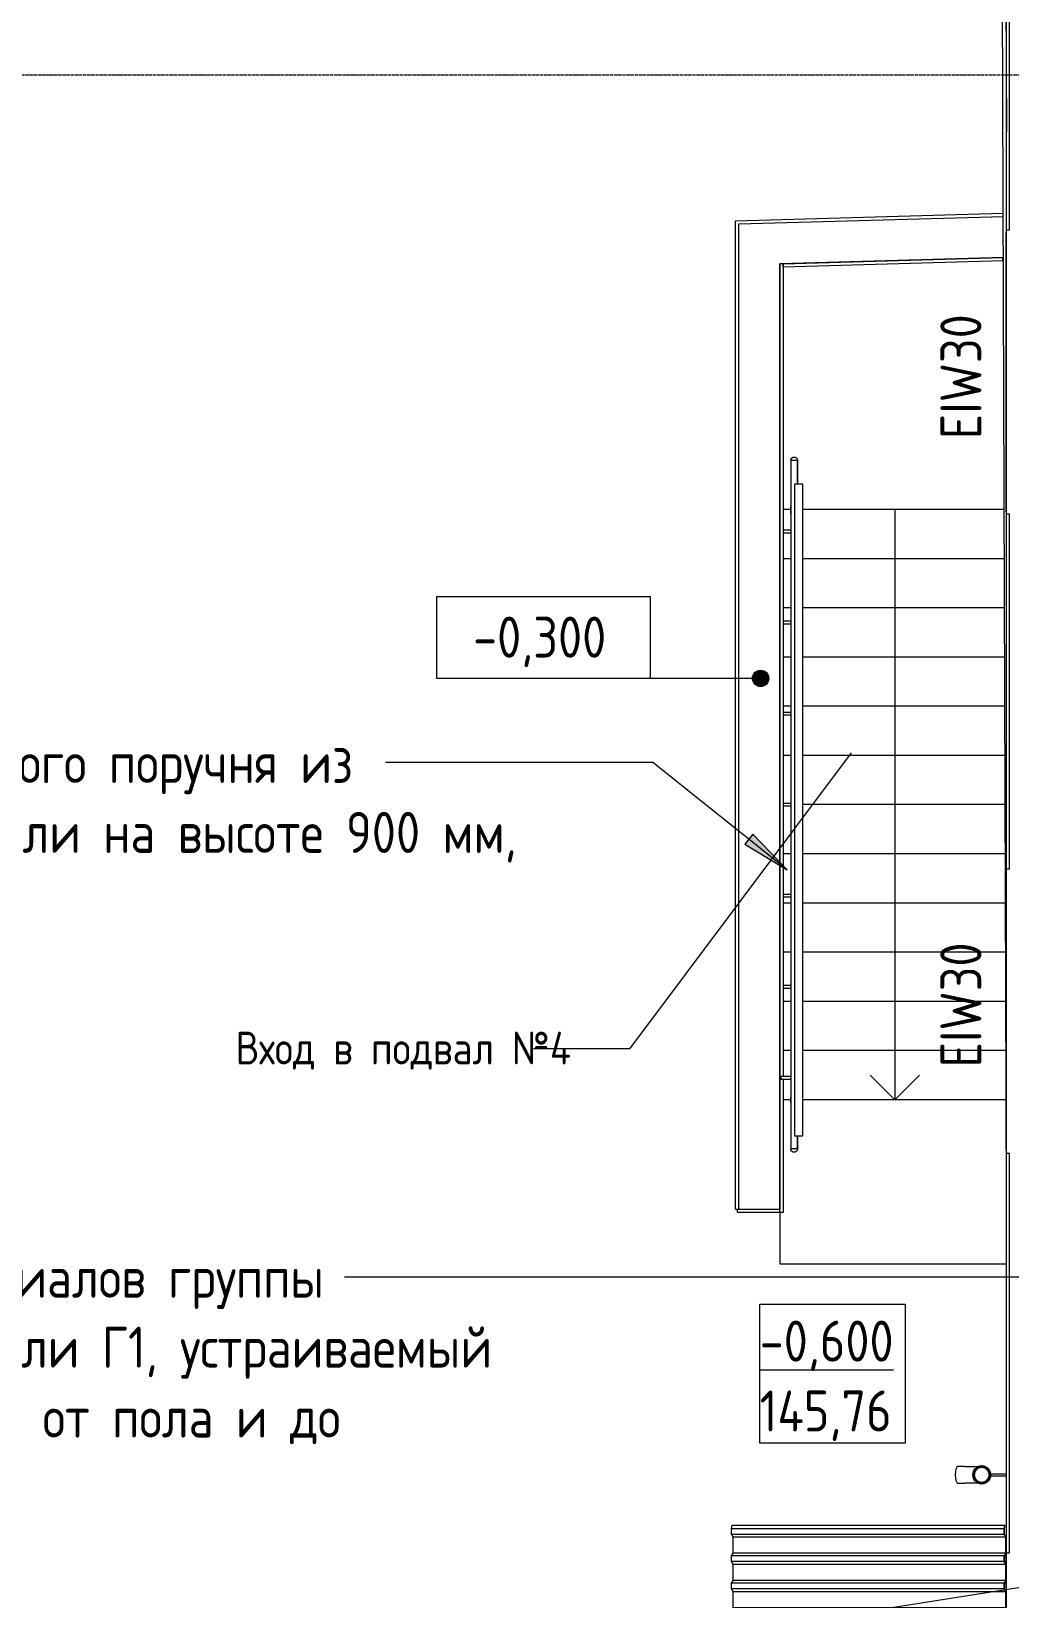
# Model space of a CAD drawing. Header units: millimetres. Extents: x -11345 to 411485, y -9810 to 73012.
# Drawn here: x 71372 to 77336, y 27250 to 36809 of the extents above; entities that cross this region are included whole.
import ezdxf

# ---------------------------------------------------------------- set-up
doc = ezdxf.new("R2010")
doc.units = ezdxf.units.MM
doc.linetypes.add('ADSK_Линия сетки', pattern=[25, 20, -2.5, 0, -2.5])
for name, color, linetype, lineweight in [('Аннотация', 7, 'Continuous', 18), ('Лестницы', 7, 'Continuous', 9), ('Обобщенные модели', 7, 'Continuous', 18), ('Ограждение', 7, 'Continuous', 9), ('Оси', 253, 'Continuous', 9), ('Отметки', 7, 'Continuous', 9), ('Перекрытие', 7, 'Continuous', 9), ('Стены внутренние', 7, 'Continuous', 18), ('Стены наружные', 7, 'Continuous', 18), ('Стены отделка', 7, 'Continuous', 30), ('Стены штриховка', 7, 'Continuous', 9), ('Стрелки вверх', 7, 'Continuous', 18)]:
    doc.layers.add(name, color=color, linetype=linetype, lineweight=lineweight)
doc.layers.add('Линии', color=7, linetype='Continuous', lineweight=9, true_color=0x00a600)
doc.styles.add('GOST Common_2', font='GOST_Common.ttf', dxfattribs={"width": 0.9, "height": 250})
doc.styles.add('GOST Common_3', font='GOST_Common.ttf', dxfattribs={"width": 0.9, "height": 250})
doc.styles.add('GOST Common_6', font='GOST_Common.ttf', dxfattribs={"width": 0.9, "height": 200})

# ---------------------------------------------------------------- blocks, each defined once
blk = doc.blocks.new('Водосток - Тип 1 _карниз больше 490мм_-5178134-План 1-го этажа')
at = {"layer": 'Обобщенные модели'}
for p, q in [((75, 306.2), (75, 263.6)), ((175, 263.6), (175, 306.2)), ((120, 109.1), (120, 10)), ((130, 10), (130, 109.1))]:
    blk.add_line(p, q, dxfattribs=at)
at = {"layer": 'Обобщенные модели', "flags": 128}
for points in [[(75, 173), (75, 174.3), (75, 177), (75, 179.8), (75, 182.9), (75, 186.2), (75, 189.7), (75, 193.4), (75, 197.2), (75, 201.3), (75, 205.5), (75, 209.9), (75, 214.4), (75, 219.1), (75, 224), (75, 229), (75, 234.1), (75, 239.3), (75, 244.6), (75, 250.1), (75, 255.6), (75, 261.3), (75, 263.6)], [(175, 263.6), (175, 258), (175, 252.4), (175, 246.9), (175, 241.5), (175, 236.2), (175, 231.1), (175, 226), (175, 221.1), (175, 216.4), (175, 211.8), (175, 207.3), (175, 203), (175, 198.9), (175, 194.9), (175, 191.2), (175, 187.6), (175, 184.3), (175, 181.1), (175, 178.1), (175, 175.4), (175, 173)]]:
    blk.add_lwpolyline(points, dxfattribs=at)
at = {"layer": 'Обобщенные модели'}
for start, end in [(90, 270), (270, 90)]:
    blk.add_arc((125, 160), 52, start, end, dxfattribs=at)
at = {"layer": 'Обобщенные модели', "lineweight": 40}
for start, end in [(90, 270), (270, 90)]:
    blk.add_arc((125, 160), 50, start, end, dxfattribs=at)
at = {"layer": 'Обобщенные модели'}
for start_param, end_param in [(4.712389, 6.283185), (3.141593, 4.712389)]:
    blk.add_ellipse((125, 306.2), major_axis=(-50, 0), ratio=0.309017, start_param=start_param, end_param=end_param, dxfattribs=at)
blk = doc.blocks.new('Roof Cladding - 833x50mm-3052852-План 1-го этажа')
at = {"layer": 'Обобщенные модели'}
for p, q in [((43585.6, 27677.1), (43589.8, 27697.1)), ((43585.6, 27642.1), (43585.6, 27677.1)), ((43585.6, 27677.1), (45248.5, 27677.1)), ((43595.7, 27625.1), (43585.6, 27642.1)), ((43585.6, 27642.1), (45248.5, 27642.1)), ((43589.8, 27697.1), (45252.6, 27697.1)), ((45252.6, 27697.1), (45248.5, 27677.1)), ((45248.5, 27677.1), (45248.5, 27642.1)), ((45248.5, 27642.1), (45258.5, 27625.1)), ((45248.8, 27676.5), (45252.8, 27696.1)), ((45248.8, 27643.2), (45248.8, 27676.5)), ((45258.8, 27626.2), (45248.8, 27643.2)), ((45252.8, 27696.1), (45252.6, 27697.1)), ((43595.7, 27527.4), (43595.7, 27625.1)), ((45258.5, 27625.1), (43595.7, 27625.1)), ((45258.5, 27625.1), (45258.5, 27527.4)), ((45258.8, 27526.4), (45258.8, 27626.2)), ((43585.6, 27510.4), (43595.7, 27527.4)), ((43585.6, 27475.4), (43585.6, 27510.4)), ((45248.5, 27510.4), (43585.6, 27510.4)), ((43595.7, 27458.4), (43585.6, 27475.4)), ((45248.5, 27475.4), (43585.6, 27475.4)), ((45258.5, 27527.4), (43595.7, 27527.4)), ((43595.7, 27360.7), (43595.7, 27458.4)), ((45258.5, 27458.4), (43595.7, 27458.4)), ((45258.5, 27527.4), (45248.5, 27510.4)), ((45248.5, 27510.4), (45248.5, 27475.4)), ((45248.5, 27475.4), (45258.5, 27458.4)), ((45248.8, 27509.4), (45258.8, 27526.4)), ((45248.8, 27476.5), (45248.8, 27509.4)), ((45258.8, 27459.5), (45248.8, 27476.5)), ((45258.5, 27458.4), (45258.5, 27360.7)), ((45258.8, 27359.7), (45258.8, 27459.5)), ((43585.6, 27343.7), (43595.7, 27360.7)), ((43585.6, 27308.7), (43585.6, 27343.7)), ((45248.5, 27343.7), (43585.6, 27343.7)), ((45258.5, 27360.7), (43595.7, 27360.7)), ((45258.5, 27360.7), (45248.5, 27343.7)), ((45248.5, 27343.7), (45248.5, 27308.7)), ((45248.8, 27342.7), (45258.8, 27359.7)), ((45248.8, 27309.8), (45248.8, 27342.7)), ((43595.7, 27291.7), (43585.6, 27308.7)), ((45248.5, 27308.7), (43585.6, 27308.7)), ((43595.7, 27194), (43595.7, 27291.7)), ((45258.5, 27291.7), (43595.7, 27291.7)), ((45248.5, 27308.7), (45258.5, 27291.7)), ((45258.8, 27292.8), (45248.8, 27309.8)), ((45258.5, 27291.7), (45258.5, 27194)), ((45258.8, 27193), (45258.8, 27292.8)), ((43585.6, 27177), (43595.7, 27194)), ((43585.6, 27142), (43585.6, 27177)), ((45248.5, 27177), (43585.6, 27177)), ((45258.5, 27194), (43595.7, 27194)), ((45258.5, 27194), (45248.5, 27177)), ((45248.5, 27177), (45248.5, 27142)), ((45248.8, 27176), (45258.8, 27193)), ((45248.8, 27143.1), (45248.8, 27176)), ((43595.7, 27125), (43585.6, 27142)), ((45248.5, 27142), (43585.6, 27142)), ((43595.7, 27027.3), (43595.7, 27125)), ((45258.5, 27125), (43595.7, 27125)), ((45248.5, 27142), (45258.5, 27125)), ((45258.8, 27126.1), (45248.8, 27143.1)), ((45258.5, 27125), (45258.5, 27027.3)), ((45258.8, 27026.3), (45258.8, 27126.1)), ((43585.6, 27010.3), (43595.7, 27027.3)), ((43585.6, 26975.3), (43585.6, 27010.3)), ((45248.5, 27010.3), (43585.6, 27010.3)), ((43595.7, 26958.3), (43585.6, 26975.3)), ((45248.5, 26975.3), (43585.6, 26975.3)), ((45258.5, 27027.3), (43595.7, 27027.3)), ((45258.5, 27027.3), (45248.5, 27010.3)), ((45248.5, 27010.3), (45248.5, 26975.3)), ((45248.5, 26975.3), (45258.5, 26958.3)), ((45248.8, 27009.3), (45258.8, 27026.3)), ((45248.8, 26976.4), (45248.8, 27009.3)), ((45258.8, 26959.4), (45248.8, 26976.4)), ((45258.8, 26859.6), (45258.8, 26959.4)), ((43595.7, 26860.6), (43595.7, 26958.3)), ((45258.5, 26958.3), (43595.7, 26958.3)), ((45258.5, 26958.3), (45258.5, 26860.6)), ((43585.6, 26843.6), (43587.7, 26847.1)), ((43585.6, 26808.6), (43585.6, 26843.6)), ((45248.5, 26843.6), (43585.6, 26843.6)), ((45248.5, 26808.6), (43585.6, 26808.6)), ((43593.6, 26857.1), (43595.7, 26860.6)), ((45258.5, 26860.6), (43595.7, 26860.6)), ((45250.4, 26846.9), (45248.5, 26843.6)), ((45248.5, 26843.6), (45248.5, 26808.6)), ((45248.5, 26808.6), (45248.8, 26808.6)), ((45248.8, 26842.6), (45258.8, 26859.6)), ((45248.8, 26808.6), (45248.8, 26842.6)), ((45258.5, 26860.6), (45250.5, 26847.1))]:
    blk.add_line(p, q, dxfattribs=at)
blk = doc.blocks.new('Тип перил - Перила_Внутренний_-6957739-План 1-го этажа')
at = {"layer": 'Ограждение'}
for p, q in [((43947.7, 34192.5), (43947.7, 33909.5)), ((43970, 34192.5), (43965.4, 34192.5)), ((43987.7, 34047.1), (43987.7, 34192.5)), ((43947.7, 33866.9), (43947.7, 30293.8)), ((43947.7, 30275.6), (43947.7, 29992.5)), ((43987.7, 29992.5), (43987.7, 30072.5)), ((43965.4, 29992.5), (43970, 29992.5))]:
    blk.add_line(p, q, dxfattribs=at)
at = {"layer": 'Ограждение', "flags": 128}
for points in [[(43947.7, 33866.9), (43947.7, 33869.1), (43947.7, 33871.5), (43947.7, 33873.8), (43947.7, 33876.3), (43947.7, 33878.8), (43947.7, 33881.3), (43947.7, 33883.9), (43947.7, 33886.5), (43947.7, 33889.2), (43947.7, 33891.9), (43947.7, 33894.6), (43947.7, 33897.4), (43947.7, 33900.1), (43947.7, 33902.9), (43947.7, 33905.7), (43947.7, 33908.5), (43947.7, 33909.5)], [(43947.7, 30293.8), (43947.7, 30292.8), (43947.7, 30291.9), (43947.7, 30290.8), (43947.7, 30289.8), (43947.7, 30288.7), (43947.7, 30287.6), (43947.7, 30286.5), (43947.7, 30285.4), (43947.7, 30284.3), (43947.7, 30283.1), (43947.7, 30281.9), (43947.7, 30280.8), (43947.7, 30279.6), (43947.7, 30278.4), (43947.7, 30277.2), (43947.7, 30276), (43947.7, 30275.6)]]:
    blk.add_lwpolyline(points, dxfattribs=at)
blk = doc.blocks.new('Тип перил - D40-V96-План 1-го этажа')
at = {"layer": 'Ограждение', "flags": 128}
for points in [[(0, 20), (0.8, 20), (1.6, 19.9), (2.4, 19.9), (3.2, 19.7), (4, 19.6), (4.8, 19.4), (5.5, 19.2), (6.3, 19), (7, 18.7), (7.8, 18.4), (8.5, 18.1), (9.2, 17.7), (9.9, 17.4), (10.6, 16.9), (11.3, 16.5), (11.9, 16), (12.6, 15.6), (13.2, 15), (13.8, 14.5), (14.3, 13.9), (14.9, 13.3), (15.4, 12.7), (15.9, 12.1), (16.4, 11.5), (16.8, 10.8), (17.2, 10.1), (17.6, 9.4), (18, 8.7), (18.3, 8), (18.6, 7.2), (18.9, 6.5), (19.2, 5.7), (19.4, 5), (19.6, 4.2), (19.7, 3.4), (19.8, 2.6), (19.9, 1.8), (20, 1), (20, 0.2), (20, 0)], [(20, 0), (20, -0.8), (19.9, -1.6), (19.9, -2.4), (19.7, -3.2), (19.6, -4), (19.4, -4.8), (19.2, -5.5), (19, -6.3), (18.7, -7), (18.4, -7.8), (18.1, -8.5), (17.7, -9.2), (17.4, -9.9), (16.9, -10.6), (16.5, -11.3), (16, -11.9), (15.6, -12.6), (15, -13.2), (14.5, -13.8), (13.9, -14.3), (13.3, -14.9), (12.7, -15.4), (12.1, -15.9), (11.5, -16.4), (10.8, -16.8), (10.1, -17.2), (9.4, -17.6), (8.7, -18), (8, -18.3), (7.2, -18.6), (6.5, -18.9), (5.7, -19.2), (5, -19.4), (4.2, -19.6), (3.4, -19.7), (2.6, -19.8), (1.8, -19.9), (1, -20), (0.2, -20), (0, -20)]]:
    blk.add_lwpolyline(points, dxfattribs=at)
blk = doc.blocks.new('Тип перил - D40-V97-План 1-го этажа')
at = {"layer": 'Ограждение', "flags": 128}
for points in [[(0, 20), (0.8, 20), (1.6, 19.9), (2.4, 19.9), (3.2, 19.7), (4, 19.6), (4.8, 19.4), (5.5, 19.2), (6.3, 19), (7, 18.7), (7.8, 18.4), (8.5, 18.1), (9.2, 17.7), (9.9, 17.4), (10.6, 16.9), (11.3, 16.5), (11.9, 16), (12.6, 15.6), (13.2, 15), (13.8, 14.5), (14.3, 13.9), (14.9, 13.3), (15.4, 12.7), (15.9, 12.1), (16.4, 11.5), (16.8, 10.8), (17.2, 10.1), (17.6, 9.4), (18, 8.7), (18.3, 8), (18.6, 7.2), (18.9, 6.5), (19.2, 5.7), (19.4, 5), (19.6, 4.2), (19.7, 3.4), (19.8, 2.6), (19.9, 1.8), (20, 1), (20, 0.2), (20, 0)], [(20, 0), (20, -0.8), (19.9, -1.6), (19.9, -2.4), (19.7, -3.2), (19.6, -4), (19.4, -4.8), (19.2, -5.5), (19, -6.3), (18.7, -7), (18.4, -7.8), (18.1, -8.5), (17.7, -9.2), (17.4, -9.9), (16.9, -10.6), (16.5, -11.3), (16, -11.9), (15.6, -12.6), (15, -13.2), (14.5, -13.8), (13.9, -14.3), (13.3, -14.9), (12.7, -15.4), (12.1, -15.9), (11.5, -16.4), (10.8, -16.8), (10.1, -17.2), (9.4, -17.6), (8.7, -18), (8, -18.3), (7.2, -18.6), (6.5, -18.9), (5.7, -19.2), (5, -19.4), (4.2, -19.6), (3.4, -19.7), (2.6, -19.8), (1.8, -19.9), (1, -20), (0.2, -20), (0, -20)]]:
    blk.add_lwpolyline(points, dxfattribs=at)
blk = doc.blocks.new('Тип перил - Перила_Внутренний_-V98-План 1-го этажа')
at = {"layer": 'Ограждение'}
for p, q in [((43987.7, 34192.5), (43947.7, 34192.5)), ((43947.7, 34192.5), (43947.7, 33909.5)), ((43987.7, 34192.5), (43987.7, 34047.1)), ((43947.7, 33909.5), (43947.7, 33879.1)), ((43947.7, 33879.1), (43947.7, 30306)), ((43947.7, 30275.6), (43947.7, 30306)), ((43947.7, 30275.6), (43947.7, 29992.5)), ((43987.7, 30072.5), (43987.7, 29992.5)), ((43987.7, 29992.5), (43947.7, 29992.5))]:
    blk.add_line(p, q, dxfattribs=at)
blk = doc.blocks.new('ADSK_Ограждение_Опоры_Г_образная - D15 высота60 консоль80-V99-План 1-го этажа')
at = {"layer": 'Ограждение'}
for p, q in [((-7.5, 66.9), (-7.5, 20)), ((7.5, 20), (7.5, 66.9))]:
    blk.add_line(p, q, dxfattribs=at)
blk = doc.blocks.new('ADSK_Ограждение_Опоры_Г_образная - D15 высота60 консоль80-V89-План 1-го этажа')
at = {"layer": 'Ограждение'}
for p, q in [((-7.5, 80), (-7.5, 20)), ((0, 80), (-7.5, 80)), ((7.5, 80), (0, 80)), ((7.5, 20), (7.5, 80))]:
    blk.add_line(p, q, dxfattribs=at)
blk = doc.blocks.new('Высотные отметки - Рамка-12095-План 1-го этажа')
at = {"layer": 'Аннотация', "lineweight": 20}
for p, q in [((-6.5, 0), (-6.5, 5)), ((-6.5, 5), (6.5, 5)), ((6.5, 5), (6.5, 0)), ((6.5, 0), (-6.5, 0))]:
    blk.add_line(p, q, dxfattribs=at)
blk = doc.blocks.new('оси')
at = {"layer": 'Оси', "linetype": 'ADSK_Линия сетки'}
blk.add_line((-5146.135, 38700), (62505.288, 38700), dxfattribs=at)

msp = doc.modelspace()

# ---------------------------------------------------------------- hatches: boundary and pattern name
at = {"layer": 'Аннотация', "lineweight": 9}
msp.add_hatch(color=256, dxfattribs=at).paths.add_polyline_path([(75979.8427, 31695.59811), (75769.93966, 31913.54451), (75720.68326, 31851.79126)])
at = {"layer": 'Отметки'}
h = msp.add_hatch(color=256, dxfattribs=at)
edge = h.paths.add_edge_path()
edge.add_arc((75817.61296, 32862.56952), 50, 0, 360)

# ---------------------------------------------------------------- linework, layer by layer
at = {"layer": 'Аннотация', "lineweight": 9}
for p, q in [((76369.53349, 32409.43398), (75017.82045, 30603.70337)), ((74466.89224, 32349.29251), (73529.63937, 32349.29251)), ((75160.29951, 32349.29251), (74466.89224, 32349.29251)), ((75979.8427, 31695.59811), (75160.29951, 32349.29251)), ((75769.93966, 31913.54451), (75720.68326, 31851.79126)), ((75720.68326, 31851.79126), (75979.8427, 31695.59811)), ((75979.8427, 31695.59811), (75769.93966, 31913.54451)), ((74617.43295, 30603.70337), (74432.55672, 30603.70337)), ((75017.82045, 30603.70337), (74617.43295, 30603.70337)), ((74517.00421, 29209.55876), (73280.92122, 29209.55876)), ((81753.43857, 29209.55876), (74517.00421, 29209.55876)), ((83226.37931, 28232.91692), (74378.05456, 26842.16785))]:
    msp.add_line(p, q, dxfattribs=at)
at = {"layer": 'Аннотация', "lineweight": 9, "flags": 128}
msp.add_lwpolyline([(75812.26801, 29045.99498), (76699.66801, 29045.99498), (76699.66801, 28198.99498), (75812.26801, 28198.99498)], close=True, dxfattribs=at)
at = {"layer": 'Лестницы'}
for p, q in [((76001.5714, 33892.52494), (75954.64104, 33892.52494)), ((76001.5714, 33892.52494), (75954.64104, 33892.52494)), ((77302.85161, 33892.52494), (76074.64104, 33892.52494)), ((77302.85161, 33892.52494), (76074.64104, 33892.52494)), ((76001.5714, 33592.52494), (75954.64104, 33592.52494)), ((76001.5714, 33592.52494), (75954.64104, 33592.52494)), ((77303.78068, 33592.52494), (76074.64104, 33592.52494)), ((77303.78068, 33592.52494), (76074.64104, 33592.52494)), ((76001.5714, 33292.52494), (75954.64104, 33292.52494)), ((76001.5714, 33292.52494), (75954.64104, 33292.52494)), ((77304.70974, 33292.52494), (76074.64104, 33292.52494)), ((77304.70974, 33292.52494), (76074.64104, 33292.52494)), ((76001.5714, 32992.52494), (75954.64104, 32992.52494)), ((76001.5714, 32992.52494), (75954.64104, 32992.52494)), ((77305.63881, 32992.52494), (76074.64104, 32992.52494)), ((77305.63881, 32992.52494), (76074.64104, 32992.52494)), ((76001.5714, 32692.52494), (75954.64104, 32692.52494)), ((76001.5714, 32692.52494), (75954.64104, 32692.52494)), ((77306.56788, 32692.52494), (76074.64104, 32692.52494)), ((77306.56788, 32692.52494), (76074.64104, 32692.52494)), ((76001.5714, 32392.52494), (75954.64104, 32392.52494)), ((76001.5714, 32392.52494), (75954.64104, 32392.52494)), ((77307.49695, 32392.52494), (76074.64104, 32392.52494)), ((77307.49695, 32392.52494), (76074.64104, 32392.52494)), ((77308.42602, 32092.52494), (76074.64104, 32092.52494)), ((77308.42602, 32092.52494), (76074.64104, 32092.52494)), ((76001.5714, 31792.52494), (75954.64104, 31792.52494)), ((76001.5714, 31792.52494), (75954.64104, 31792.52494)), ((77309.35508, 31792.52494), (76074.64104, 31792.52494)), ((77309.35508, 31792.52494), (76074.64104, 31792.52494)), ((76001.5714, 31492.52494), (75954.64104, 31492.52494)), ((76001.5714, 31492.52494), (75954.64104, 31492.52494)), ((77310.28415, 31492.52494), (76074.64104, 31492.52494)), ((77310.28415, 31492.52494), (76074.64104, 31492.52494)), ((76001.5714, 31192.52494), (75954.64104, 31192.52494)), ((76001.5714, 31192.52494), (75954.64104, 31192.52494)), ((77311.21322, 31192.52494), (76074.64104, 31192.52494)), ((77311.21322, 31192.52494), (76074.64104, 31192.52494)), ((76001.5714, 30892.52494), (75954.64104, 30892.52494)), ((76001.5714, 30892.52494), (75954.64104, 30892.52494)), ((77312.14229, 30892.52494), (76074.64104, 30892.52494)), ((77312.14229, 30892.52494), (76074.64104, 30892.52494)), ((76001.5714, 30592.52494), (75954.64104, 30592.52494)), ((76001.5714, 30592.52494), (75954.64104, 30592.52494)), ((77313.07136, 30592.52494), (76074.64104, 30592.52494)), ((77313.07136, 30592.52494), (76074.64104, 30592.52494)), ((76002.13188, 30292.52494), (75954.64104, 30292.52494)), ((77314.00042, 30292.52494), (76074.64104, 30292.52494))]:
    msp.add_line(p, q, dxfattribs=at)
at = {"layer": 'Линии', "color": 7, "lineweight": 18}
for p, q in [((76074.64104, 34047.05296), (76024.64104, 34047.05296)), ((76024.64104, 34047.05296), (76024.64104, 30072.52494)), ((76074.64104, 30072.52494), (76074.64104, 34047.05296)), ((76024.64104, 30072.52494), (76074.64104, 30072.52494))]:
    msp.add_line(p, q, dxfattribs=at)
at = {"layer": 'Отметки', "lineweight": 20}
for p, q in [((74658.29565, 32862.56952), (74493.55056, 32862.56952)), ((75817.61296, 32862.56952), (74658.29565, 32862.56952))]:
    msp.add_line(p, q, dxfattribs=at)
at = {"layer": 'Отметки'}
msp.add_circle((75817.61296, 32862.56952), 50, dxfattribs=at)
at = {"layer": 'Перекрытие'}
for p, q in [((76002.13188, 30292.52494), (75954.64104, 30292.52494)), ((77314.00042, 30292.52494), (76074.64104, 30292.52494)), ((75934.64104, 29604.29316), (75934.64104, 29292.52494)), ((75934.64104, 29292.52494), (77315.7179, 29292.52494))]:
    msp.add_line(p, q, dxfattribs=at)
at = {"layer": 'Стены внутренние'}
for p, q in [((75684.64104, 35634.57673), (77297.31297, 35680.97435)), ((75684.64104, 29624.29316), (75684.64104, 35634.57673)), ((77298.08745, 35430.89318), (75934.64104, 35391.66594)), ((75934.64104, 35391.66594), (75934.64104, 29624.29316)), ((77302.62741, 27479.29054), (77315.7179, 27478.71813))]:
    msp.add_line(p, q, dxfattribs=at)
at = {"layer": 'Стены наружные'}
for p, q in [((77315.7179, 29737.94309), (77287.51432, 38845)), ((77307.51442, 38845), (77315.7179, 36196.05975)), ((77315.7179, 36196.05975), (77315.7179, 36196.05975)), ((75664.06586, 35653.99304), (77297.25101, 35700.98084)), ((75664.64104, 35634.00132), (75664.06586, 35653.99304)), ((75664.64104, 29624.29316), (75664.64104, 35634.00132)), ((77314.7179, 35583.81261), (77315.7179, 35583.81261)), ((77314.7179, 33878.81261), (77314.7179, 35583.81261)), ((77315.7179, 33863.81261), (77315.7179, 35598.81261)), ((75934.64104, 29604.29316), (75934.64104, 35391.66594)), ((75954.64104, 35391.66594), (75934.64104, 35391.66594)), ((75954.64104, 35391.66594), (77294.08679, 35430.20267)), ((75954.64104, 35391.66594), (75954.64104, 30433.33827)), ((75955.21621, 35371.67422), (75954.64104, 35391.66594)), ((77294.66197, 35410.21094), (75955.21621, 35371.67422)), ((77294.66197, 35410.21094), (77294.08679, 35430.20267)), ((77314.7179, 33878.81261), (77315.7179, 33878.81261)), ((77314.7179, 31690.29331), (77315.7179, 31690.29331)), ((77314.7179, 29989.55296), (77314.7179, 31690.29331)), ((77315.7179, 29965.29331), (77315.7179, 31700.29331)), ((75954.64104, 30418.84939), (75954.64104, 29604.29316)), ((77315.7179, 29989.55296), (77314.7179, 29989.55296)), ((75664.64104, 29624.29316), (75934.64104, 29624.29316)), ((75674.64104, 29624.29316), (75674.64104, 29604.29316)), ((75954.64104, 29604.29316), (75674.64104, 29604.29316)), ((77302.31554, 27499.32329), (77315.7179, 27498.73724)), ((77314.7179, 27529.17031), (77315.7179, 27529.17031)), ((77314.7179, 25799.17031), (77314.7179, 27529.17031)), ((77315.7179, 25799.17031), (77315.7179, 27529.17031))]:
    msp.add_line(p, q, dxfattribs=at)
at = {"layer": 'Стены отделка', "lineweight": 9}
for p, q in [((77314.7179, 38845), (77314.7179, 35583.81261)), ((77315.7179, 35598.81261), (77315.7179, 38845)), ((77315.7179, 35598.81261), (77335.7179, 35598.81261)), ((77314.7179, 33878.81261), (77314.7179, 31690.29331)), ((77335.7179, 33863.81261), (77315.7179, 33863.81261)), ((77315.7179, 31700.29331), (77315.7179, 33863.81261)), ((77315.7179, 31700.29331), (77335.7179, 31700.29331)), ((77314.7179, 29989.55296), (77314.7179, 27529.17031)), ((77335.7179, 29965.29331), (77315.7179, 29965.29331)), ((77315.7179, 27529.17031), (77315.7179, 29965.29331)), ((77335.7179, 29844.93105), (77335.7179, 29965.29331)), ((77315.7179, 27529.17031), (77335.7179, 27529.17031)), ((77335.7179, 27529.17031), (77335.7179, 27530.17031))]:
    msp.add_line(p, q, dxfattribs=at)
at = {"layer": 'Стены штриховка'}
for p, q in [((77335.7179, 35598.81261), (77335.7179, 38845)), ((77335.7179, 31700.29331), (77335.7179, 33863.81261)), ((77335.7179, 27530.17031), (77335.7179, 29844.93105))]:
    msp.add_line(p, q, dxfattribs=at)
at = {"layer": 'Стрелки вверх'}
for p, q in [((76635.17947, 33892.52494), (76635.17947, 33592.52494)), ((76635.17947, 33592.52494), (76635.17947, 33292.52494)), ((76635.17947, 33292.52494), (76635.17947, 32992.52494)), ((76635.17947, 32992.52494), (76635.17947, 32692.52494)), ((76635.17947, 32692.52494), (76635.17947, 32392.52494)), ((76635.17947, 32392.52494), (76635.17947, 32092.52494)), ((76635.17947, 32092.52494), (76635.17947, 31792.52494)), ((76635.17947, 31792.52494), (76635.17947, 31492.52494)), ((76635.17947, 31492.52494), (76635.17947, 31192.52494)), ((76635.17947, 31192.52494), (76635.17947, 30892.52494)), ((76635.17947, 30892.52494), (76635.17947, 30592.52494)), ((76635.17947, 30592.52494), (76635.17947, 30292.52494)), ((76635.17947, 30292.52494), (76485.17947, 30442.52494)), ((76635.17947, 30292.52494), (76785.17947, 30442.52494))]:
    msp.add_line(p, q, dxfattribs=at)

# ---------------------------------------------------------------- block references
msp.add_blockref('оси', (25553.42928, -2155))
at = {"layer": 'Обобщенные модели', "rotation": 90.00000000000031}
msp.add_blockref('Водосток - Тип 1 _карниз больше 490мм_-5178134-План 1-го этажа', (77325.7179, 27879.66221), dxfattribs=at)
at = {"layer": 'Обобщенные модели'}
msp.add_blockref('Roof Cladding - 833x50mm-3052852-План 1-го этажа', (32053.86393, 0), dxfattribs=at)
at = {"layer": 'Ограждение'}
for name, p, rotation in [('Тип перил - D40-V96-План 1-го этажа', (76021.5714, 34192.52494), 90), ('ADSK_Ограждение_Опоры_Г_образная - D15 высота60 консоль80-V99-План 1-го этажа', (76021.5714, 33758.95606), 90), ('ADSK_Ограждение_Опоры_Г_образная - D15 высота60 консоль80-V99-План 1-го этажа', (76021.5714, 33203.47902), 90), ('ADSK_Ограждение_Опоры_Г_образная - D15 высота60 консоль80-V99-План 1-го этажа', (76021.5714, 32648.00198), 90), ('ADSK_Ограждение_Опоры_Г_образная - D15 высота60 консоль80-V99-План 1-го этажа', (76021.5714, 32092.52494), 90), ('ADSK_Ограждение_Опоры_Г_образная - D15 высота60 консоль80-V99-План 1-го этажа', (76021.5714, 31537.04791), 90), ('ADSK_Ограждение_Опоры_Г_образная - D15 высота60 консоль80-V99-План 1-го этажа', (76021.5714, 30981.57087), 90), ('ADSK_Ограждение_Опоры_Г_образная - D15 высота60 консоль80-V89-План 1-го этажа', (76021.5714, 30426.09383), 90), ('Тип перил - D40-V97-План 1-го этажа', (76021.5714, 29992.52494), 270)]:
    msp.add_blockref(name, p, dxfattribs=dict(at, rotation=rotation))
for name in ['Тип перил - Перила_Внутренний_-6957739-План 1-го этажа', 'Тип перил - Перила_Внутренний_-V98-План 1-го этажа']:
    msp.add_blockref(name, (32053.86393, 0), dxfattribs=at)
at = {"layer": 'Отметки', "lineweight": 20, "xscale": 99.99999999999993, "yscale": 99.99999999999993, "zscale": 99.99999999999993}
msp.add_blockref('Высотные отметки - Рамка-12095-План 1-го этажа', (74493.55056, 32862.56952), dxfattribs=at)

# ---------------------------------------------------------------- texts
at = {"layer": 'Аннотация', "color": 1, "lineweight": 9, "true_color": 0xff0000, "char_height": 250, "width": 811.737, "attachment_point": 1, "rotation": 90, "line_spacing_factor": 1.022766, "style": 'GOST Common_2'}
for insert in [(76913.40404, 34319.88172), (76913.40404, 30488.08925)]:
    msp.add_mtext('\\pxt1.44,2.88,4.32,5.76,7.2,8.64,10.08,11.52,12.96,14.4,15.84,17.28,18.72,20.16,21.6,23.04,24.48,25.92,27.36,28.8,30.24,31.68,33.12,34.56,36,37.44,38.88,40.32,41.76,43.2,44.64,46.08;{ЕIW30}', dxfattribs=dict(at, insert=insert))
at = {"layer": 'Аннотация', "lineweight": 9, "attachment_point": 1, "line_spacing_factor": 1.022766}
for s, insert, char_height, width, style in [('\\pxt1.44,2.88,4.32,5.76,7.2,8.64,10.08,11.52,12.96,14.4,15.84,17.28,18.72,20.16,21.6,23.04,24.48,25.92,27.36,28.8,30.24,31.68,33.12,34.56,36,37.44,38.88,40.32,41.76,43.2,44.64,46.08;{Замена пристенного поручня из нержавеющей стали на высоте 900 мм, ⌀50 мм}', (68969.54562, 32474.48566), 250, 5494.5, 'GOST Common_2'), ('\\pxt1.8,3.6,5.4,7.2,9,10.8,12.6,14.4,16.2,18,19.8,21.6,23.4,25.2,27,28.8,30.6,32.4,34.2,36,37.8,39.6,41.4,43.2,45,46.8,48.6,50.4,52.2,54,55.8,57.6;Вход в подвал №4', (72616.85359, 30707.82664), 200, 2000.7, 'GOST Common_6'), ('\\pxt1.44,2.88,4.32,5.76,7.2,8.64,10.08,11.52,12.96,14.4,15.84,17.28,18.72,20.16,21.6,23.04,24.48,25.92,27.36,28.8,30.24,31.68,33.12,34.56,36,37.44,38.88,40.32,41.76,43.2,44.64,46.08;{Экран из материалов группы горючести НГ или Г1, устраиваемый на высоте 2,0 м от пола и до перекрытия.}', (69131.5931, 29334.75191), 250, 5387.4, 'GOST Common_2'), ('\\pxt1.44,2.88,4.32,5.76,7.2,8.64,10.08,11.52,12.96,14.4,15.84,17.28,18.72,20.16,21.6,23.04,24.48,25.92,27.36,28.8,30.24,31.68,33.12,34.56,36,37.44,38.88,40.32,41.76,43.2,44.64,46.08;{\\L-0,600\\P\\l145,76}', (75812.26801, 28945.61521), 250, 896.274, 'GOST Common_2')]:
    msp.add_mtext(s, dxfattribs=dict(at, insert=insert, char_height=char_height, width=width, style=style))
at = {"layer": 'Отметки', "lineweight": 20, "insert": (74064.87449, 33239.2766), "char_height": 250, "width": 1028.8225687, "attachment_point": 1, "line_spacing_factor": 1.022761, "style": 'GOST Common_3'}
msp.add_mtext('-0,300', dxfattribs=at)

doc.saveas('drawing.dxf')
